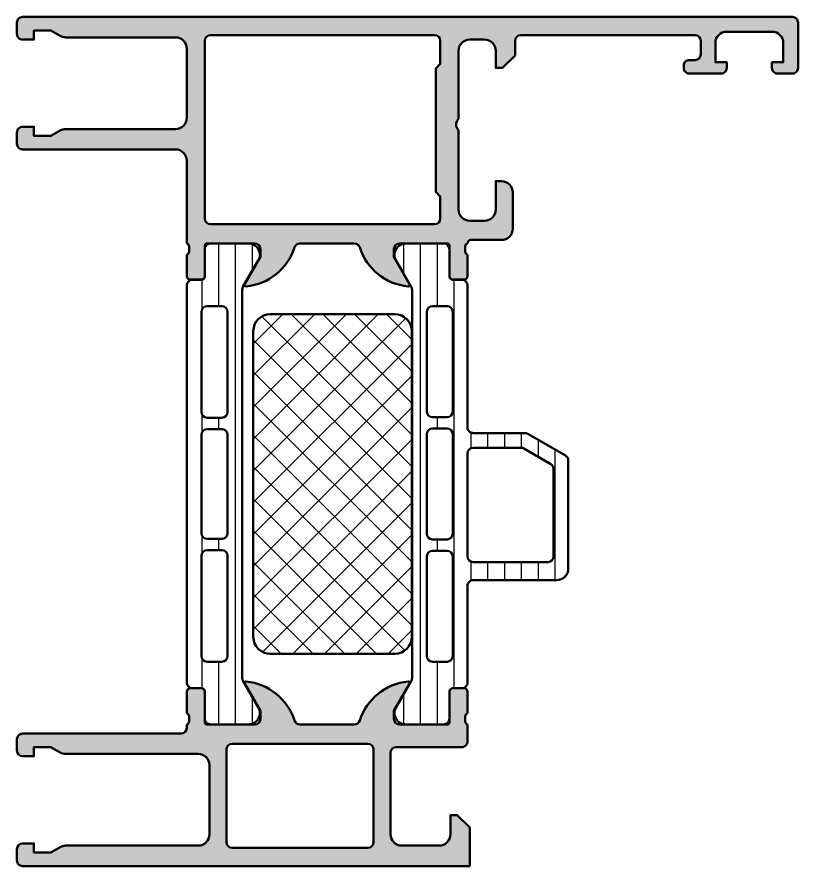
# Model space of a CAD drawing. Extents: x 0 to 69, y 0 to 75.
import ezdxf

# ---------------------------------------------------------------- set-up
doc = ezdxf.new("R2010")
doc.units = 0
for name, color, linetype, lineweight in [('0S-Alu contour', 7, 'Continuous', 50), ('0S-Alu hatch', 252, 'Continuous', 25), ('0S-Plastic contour', 254, 'Continuous', 50), ('0S-Plastic hatch', 253, 'Continuous', 25), ('0S-PT contour', 91, 'Continuous', 50), ('0S-PT hatch', 103, 'Continuous', 25)]:
    doc.layers.add(name, color=color, linetype=linetype, lineweight=lineweight)
pattern_1 = [(90, (0, 0), (-1.4859, 0), [])]

# ---------------------------------------------------------------- blocks, each defined once
blk = doc.blocks.new('391630__A0E2B1FD_A858_4A41_B568_F983EDEC939E_')
at = {"layer": '0S-Alu hatch'}
h = blk.add_hatch(color=256, dxfattribs=at)
edge = h.paths.add_edge_path()
edge.add_line((42.90000000000013, 70.49999999999999), (42.30000000000013, 70.49999999999999))
edge.add_line((42.30000000000013, 70.49999999999999), (42.30000000000013, 71.99999999999999))
edge.add_arc((41.30000000000013, 71.99999999999997), 1.000000000000007, 0, 90)
edge.add_line((41.30000000000013, 72.99999999999997), (40.00000000000013, 72.99999999999997))
edge.add_arc((40.00000000000013, 71.99999999999997), 1, 90, 180)
edge.add_line((39.00000000000014, 71.99999999999997), (39.00000000000014, 65.99999999999997))
edge.add_arc((39.52500000000014, 65.49999999999997), 0.7250000000000041, 136.3971810272967, 223.6028189727033)
edge.add_line((39.00000000000014, 64.99999999999997), (39.00000000000014, 57.99999999999997))
edge.add_arc((40.00000000000014, 57.99999999999997), 1, 180, 270)
edge.add_line((40.00000000000014, 56.99999999999997), (41.30000000000014, 56.99999999999998))
edge.add_arc((41.30000000000014, 57.99999999999997), 1, 270, 360)
edge.add_line((42.30000000000014, 57.99999999999997), (42.30000000000013, 60.49999999999998))
edge.add_line((42.30000000000013, 60.49999999999998), (42.80000000000014, 60.49999999999998))
edge.add_ellipse((42.80000000000013, 59.49999999999996), major_axis=(-1.000000000000014, 0), ratio=1, start_angle=180, end_angle=269.9999999999992, ccw=False)
edge.add_line((43.80000000000014, 59.49999999999997), (43.80000000000014, 56.29999999999999))
edge.add_ellipse((42.80000000000014, 56.29999999999999), major_axis=(-1.000000000000007, 0), ratio=1, start_angle=90.0000000000004, end_angle=180, ccw=False)
edge.add_line((42.80000000000014, 55.29999999999998), (40.10000000000014, 55.29999999999998))
edge.add_arc((40.10000000000013, 54.99999999999999), 0.2999999999999971, 89.99999999999864, 180)
edge.add_arc((39.90000000000016, 54.71715728752536), 0.3000000000000047, 109.4712206344931, 180)
edge.add_line((39.60000000000015, 54.71715728752536), (39.60000000000015, 54.28284271247459))
edge.add_arc((39.90000000000016, 54.28284271247459), 0.3000000000000043, 180, 250.5287793655065)
edge.add_line((39.80000000000014, 53.99999999999997), (39.80000000000014, 52.10000000000001))
edge.add_ellipse((39.50000000000012, 52.1), major_axis=(-0.3000000000000256, 0), ratio=1, start_angle=89.99999999999733, end_angle=180, ccw=False)
edge.add_line((39.5000000000001, 51.79999999999997), (38.51000000000018, 51.79999999999998))
edge.add_ellipse((38.51000000000016, 52.1), major_axis=(-0.3000000000000184, 0), ratio=1, start_angle=0, end_angle=90.00000000000409, ccw=False)
edge.add_line((38.21000000000014, 52.10000000000001), (38.21000000000014, 54.79999999999997))
edge.add_arc((38.01000000000014, 54.79999999999997), 0.2000000000000028, 0, 90)
edge.add_line((38.01000000000014, 54.99999999999998), (33.80000000000015, 54.99999999999998))
edge.add_arc((33.80000000000015, 54.49999999999997), 0.5, 90, 180)
edge.add_line((33.30000000000015, 54.49999999999997), (33.30000000000015, 53.79999999999998))
edge.add_line((33.30000000000015, 53.79999999999998), (34.6814954576225, 51.40717967697241))
edge.add_ellipse((34.56188021535184, 51.33811978464827), major_axis=(-0.1381197846482973, 0), ratio=1, start_angle=84.37742244920759, end_angle=209.9999999999997, ccw=False)
edge.add_ellipse((35.03822324117392, 56.17660886184776), major_axis=(-4.999999999999974, 0), ratio=1, start_angle=17.74841635606998, end_angle=84.37742244920679, ccw=False)
edge.add_arc((29.80000000000014, 54.49999999999998), 0.4999999999999972, 17.74841635606978, 90)
edge.add_line((29.80000000000014, 54.99999999999998), (25.00000000000013, 54.99999999999997))
edge.add_arc((25.00000000000013, 54.49999999999997), 0.5, 90, 162.2515836439297)
edge.add_ellipse((19.76177675882632, 56.17660886184777), major_axis=(-5.000000000000002, 0), ratio=1, start_angle=95.62257755079372, end_angle=162.2515836439301, ccw=False)
edge.add_ellipse((20.23811978464842, 51.33811978464827), major_axis=(-0.1381197846482958, 0), ratio=1, start_angle=-30.00000000000051, end_angle=95.6225775507969, ccw=False)
edge.add_line((20.11850454237777, 51.40717967697241), (21.50000000000013, 53.79999999999997))
edge.add_line((21.50000000000013, 53.79999999999997), (21.50000000000013, 54.49999999999997))
edge.add_arc((21.00000000000013, 54.49999999999997), 0.5, 0, 90)
edge.add_line((21.00000000000013, 54.99999999999997), (16.79000000000013, 54.99999999999997))
edge.add_arc((16.79000000000013, 54.79999999999999), 0.1999999999999815, 90, 180)
edge.add_line((16.59000000000015, 54.79999999999999), (16.59000000000013, 52.10000000000003))
edge.add_ellipse((16.29000000000009, 52.10000000000002), major_axis=(-0.3000000000000398, 0), ratio=1, start_angle=90, end_angle=180, ccw=False)
edge.add_line((16.29000000000009, 51.79999999999998), (15.30000000000018, 51.79999999999998))
edge.add_ellipse((15.30000000000018, 52.10000000000003), major_axis=(-0.3000000000000469, 0), ratio=1, start_angle=0, end_angle=89.99999999999869, ccw=False)
edge.add_line((15.00000000000013, 52.10000000000003), (15.00000000000013, 53.99999999999998))
edge.add_arc((14.90000000000013, 54.2828427124746), 0.2999999999999981, 289.4712206344904, 360)
edge.add_line((15.20000000000013, 54.2828427124746), (15.20000000000013, 54.71715728752537))
edge.add_arc((14.90000000000013, 54.71715728752537), 0.2999999999999971, 0, 70.52877936550792)
edge.add_line((15.00000000000014, 54.99999999999998), (15.00000000000013, 62.29999999999998))
edge.add_arc((14.00000000000013, 62.29999999999998), 1.000000000000001, 0, 90)
edge.add_line((14.00000000000013, 63.29999999999998), (0.5000000000001333, 63.29999999999998))
edge.add_ellipse((0.5000000000001286, 63.79999999999998), major_axis=(-0.4999999999999929, 0), ratio=1, start_angle=0, end_angle=90.00000000000051, ccw=False)
edge.add_line((1.334e-13, 63.79999999999999), (1.332e-13, 64.79999999999998))
edge.add_ellipse((0.5000000000001285, 64.79999999999998), major_axis=(-0.4999999999999952, 0), ratio=1, start_angle=269.99999999999943, end_angle=360, ccw=False)
edge.add_line((0.5000000000001333, 65.29999999999998), (1.500000000000133, 65.29999999999998))
edge.add_line((1.500000000000133, 65.29999999999998), (1.500000000000133, 64.49999999999999))
edge.add_line((1.500000000000133, 64.49999999999999), (3.000000000000133, 64.49999999999999))
edge.add_line((3.000000000000133, 64.49999999999999), (3.807179676972581, 64.96602540378443))
edge.add_ellipse((4.307179676972617, 64.09999999999978), major_axis=(-1.000000000000198, 0), ratio=1, start_angle=270.000000000002, end_angle=299.9999999999958, ccw=False)
edge.add_line((4.307179676972582, 65.09999999999998), (14.00000000000013, 65.09999999999998))
edge.add_arc((14.00000000000013, 66.09999999999998), 1, 270, 360)
edge.add_line((15.00000000000013, 66.09999999999998), (15.00000000000013, 72.19999999999997))
edge.add_arc((14.00000000000013, 72.19999999999997), 1, 0, 90)
edge.add_line((14.00000000000013, 73.19999999999999), (4.307179676972582, 73.19999999999999))
edge.add_ellipse((4.30717967697259, 74.19999999999997), major_axis=(-0.9999999999999857, 0), ratio=1, start_angle=59.99999999999932, end_angle=89.9999999999996, ccw=False)
edge.add_line((3.807179676972588, 73.33397459621555), (3.000000000000133, 73.79999999999998))
edge.add_line((3.000000000000133, 73.79999999999998), (1.500000000000133, 73.79999999999998))
edge.add_line((1.500000000000133, 73.79999999999998), (1.500000000000133, 72.99999999999999))
edge.add_line((1.500000000000133, 72.99999999999999), (0.5000000000001331, 72.99999999999999))
edge.add_ellipse((0.5000000000001285, 73.49999999999999), major_axis=(-0.5, 0), ratio=1, start_angle=0, end_angle=90.00000000000051, ccw=False)
edge.add_line((1.331e-13, 73.49999999999999), (1.332e-13, 74.49999999999999))
edge.add_ellipse((0.5000000000001266, 74.5), major_axis=(-0.4999999999999934, 0), ratio=1, start_angle=269.99999999999943, end_angle=360, ccw=False)
edge.add_line((0.5000000000001315, 74.99999999999999), (68.50000000000011, 74.99999999999999))
edge.add_ellipse((68.50000000000014, 74.5), major_axis=(-0.4999999999999858, 0), ratio=1, start_angle=180, end_angle=270.00000000000165, ccw=False)
edge.add_line((69.00000000000011, 74.49999999999999), (69.00000000000011, 70.49999999999999))
edge.add_ellipse((68.50000000000014, 70.49999999999997), major_axis=(-0.4999999999999858, 0), ratio=1, start_angle=89.9999999999983, end_angle=180, ccw=False)
edge.add_line((68.50000000000011, 69.99999999999999), (67.20000000000013, 69.99999999999999))
edge.add_ellipse((67.20000000000012, 70.49999999999997), major_axis=(-0.4999999999999858, 0), ratio=1, start_angle=0, end_angle=90.00000000000159, ccw=False)
edge.add_line((66.70000000000013, 70.49999999999999), (66.70000000000013, 70.99999999999999))
edge.add_line((66.70000000000013, 70.99999999999999), (67.70000000000014, 70.99999999999999))
edge.add_line((67.70000000000014, 70.99999999999999), (67.70000000000014, 72.69999999999999))
edge.add_arc((66.70000000000014, 72.69999999999999), 1, 0, 90)
edge.add_line((66.70000000000014, 73.69999999999999), (62.70000000000013, 73.69999999999999))
edge.add_arc((62.70000000000013, 72.69999999999999), 1, 90.0000000000004, 180)
edge.add_line((61.70000000000014, 72.69999999999999), (61.70000000000014, 70.99999999999999))
edge.add_line((61.70000000000014, 70.99999999999999), (62.70000000000013, 70.99999999999999))
edge.add_line((62.70000000000013, 70.99999999999999), (62.70000000000013, 70.49999999999999))
edge.add_ellipse((62.20000000000014, 70.49999999999997), major_axis=(-0.4999999999999929, 0), ratio=1, start_angle=89.9999999999992, end_angle=180, ccw=False)
edge.add_line((62.20000000000013, 69.99999999999999), (59.40000000000014, 69.99999999999999))
edge.add_ellipse((59.40000000000013, 70.49999999999997), major_axis=(-0.4999999999999858, 0), ratio=1, start_angle=0, end_angle=90.0000000000008, ccw=False)
edge.add_line((58.90000000000014, 70.49999999999999), (58.90000000000014, 70.69999999999999))
edge.add_ellipse((59.40000000000013, 70.7), major_axis=(-0.4999999999999929, 0), ratio=1, start_angle=269.9999999999992, end_angle=360, ccw=False)
edge.add_line((59.40000000000014, 71.19999999999999), (59.90000000000015, 71.19999999999999))
edge.add_arc((59.90000000000014, 71.69999999999999), 0.5, 270.0000000000008, 360)
edge.add_line((60.40000000000014, 71.69999999999999), (60.40000000000014, 72.89999999999999))
edge.add_arc((59.90000000000014, 72.89999999999999), 0.5, 0, 89.9999999999992)
edge.add_line((59.90000000000015, 73.39999999999999), (44.50000000000015, 73.39999999999999))
edge.add_arc((44.50000000000015, 72.89999999999999), 0.5, 90, 180)
edge.add_line((44.00000000000015, 72.89999999999999), (44.00000000000013, 71.59999999999998))
edge.add_line((44.00000000000013, 71.59999999999998), (42.90000000000013, 70.49999999999999))
edge = h.paths.add_edge_path()
edge.add_line((36.90000000000014, 73.39999999999999), (17.10000000000013, 73.39999999999998))
edge.add_arc((17.10000000000013, 72.89999999999998), 0.5, 90, 180)
edge.add_line((16.60000000000013, 72.89999999999998), (16.60000000000013, 57.19999999999998))
edge.add_arc((17.10000000000013, 57.19999999999998), 0.5, 180, 270)
edge.add_line((17.10000000000013, 56.69999999999999), (36.90000000000014, 56.69999999999999))
edge.add_arc((36.90000000000014, 57.19999999999998), 0.5, 270, 360)
edge.add_line((37.40000000000014, 57.19999999999998), (37.40000000000014, 59.14999999999999))
edge.add_line((37.40000000000014, 59.14999999999999), (37.00000000000013, 59.54999999999998))
edge.add_line((37.00000000000013, 59.54999999999998), (37.00000000000013, 70.44999999999999))
edge.add_line((37.00000000000013, 70.44999999999999), (37.40000000000014, 70.84999999999998))
edge.add_line((37.40000000000014, 70.84999999999998), (37.40000000000014, 72.89999999999999))
edge.add_arc((36.90000000000014, 72.89999999999999), 0.5, 0, 90)
at = {"layer": '0S-Alu contour', "color": 7}
for points in [[(1.331e-13, 73.49999999999999), (1.332e-13, 74.49999999999999)], [(0.5000000000001315, 74.99999999999999), (68.50000000000011, 74.99999999999999)], [(69.00000000000011, 74.49999999999999), (69.00000000000011, 70.49999999999999)], [(3.807179676972588, 73.33397459621555), (3.000000000000133, 73.79999999999998), (1.500000000000133, 73.79999999999998), (1.500000000000133, 72.99999999999999), (0.5000000000001331, 72.99999999999999)], [(66.70000000000014, 73.69999999999999), (62.70000000000013, 73.69999999999999)], [(14.00000000000013, 73.19999999999999), (4.307179676972582, 73.19999999999999)], [(16.60000000000013, 72.89999999999998), (16.60000000000013, 57.19999999999998)], [(36.90000000000014, 73.39999999999999), (17.10000000000013, 73.39999999999998)], [(37.40000000000014, 57.19999999999998), (37.40000000000014, 59.14999999999999), (37.00000000000013, 59.54999999999998), (37.00000000000013, 70.44999999999999), (37.40000000000014, 70.84999999999998), (37.40000000000014, 72.89999999999999)], [(41.30000000000013, 72.99999999999997), (40.00000000000013, 72.99999999999997)], [(44.00000000000015, 72.89999999999999), (44.00000000000013, 71.59999999999998), (42.90000000000013, 70.49999999999999)], [(59.90000000000015, 73.39999999999999), (44.50000000000015, 73.39999999999999)], [(60.40000000000014, 71.69999999999999), (60.40000000000014, 72.89999999999999)], [(15.00000000000013, 66.09999999999998), (15.00000000000013, 72.19999999999997)], [(61.70000000000014, 72.69999999999999), (61.70000000000014, 70.99999999999999), (62.70000000000013, 70.99999999999999), (62.70000000000013, 70.49999999999999)], [(66.70000000000013, 70.49999999999999), (66.70000000000013, 70.99999999999999), (67.70000000000014, 70.99999999999999), (67.70000000000014, 72.69999999999999)], [(39.00000000000014, 71.99999999999997), (39.00000000000014, 65.99999999999997)], [(42.90000000000013, 70.49999999999999), (42.30000000000013, 70.49999999999999), (42.30000000000013, 71.99999999999999)], [(58.90000000000014, 70.49999999999999), (58.90000000000014, 70.69999999999999)], [(59.40000000000014, 71.19999999999999), (59.90000000000015, 71.19999999999999)], [(62.20000000000013, 69.99999999999999), (59.40000000000014, 69.99999999999999)], [(68.50000000000011, 69.99999999999999), (67.20000000000013, 69.99999999999999)], [(0.5000000000001333, 65.29999999999998), (1.500000000000133, 65.29999999999998), (1.500000000000133, 64.49999999999999), (3.000000000000133, 64.49999999999999), (3.807179676972581, 64.96602540378443)], [(1.334e-13, 63.79999999999999), (1.332e-13, 64.79999999999998)], [(4.307179676972582, 65.09999999999998), (14.00000000000013, 65.09999999999998)], [(39.00000000000014, 64.99999999999997), (39.00000000000014, 57.99999999999997)], [(14.00000000000013, 63.29999999999998), (0.5000000000001333, 63.29999999999998)], [(15.00000000000014, 54.99999999999998), (15.00000000000013, 62.29999999999998)], [(42.30000000000014, 57.99999999999997), (42.30000000000013, 60.49999999999998), (42.80000000000014, 60.49999999999998)], [(43.80000000000014, 59.49999999999997), (43.80000000000014, 56.29999999999999)], [(17.10000000000013, 56.69999999999999), (36.90000000000014, 56.69999999999999)], [(40.00000000000014, 56.99999999999997), (41.30000000000014, 56.99999999999998)], [(16.59000000000015, 54.79999999999999), (16.59000000000013, 52.10000000000003)], [(21.00000000000013, 54.99999999999997), (16.79000000000013, 54.99999999999997)], [(29.80000000000014, 54.99999999999998), (25.00000000000013, 54.99999999999997)], [(38.01000000000014, 54.99999999999998), (33.80000000000015, 54.99999999999998)], [(38.21000000000014, 52.10000000000001), (38.21000000000014, 54.79999999999997)], [(42.80000000000014, 55.29999999999998), (40.10000000000014, 55.29999999999998)], [(15.20000000000013, 54.2828427124746), (15.20000000000013, 54.71715728752537)], [(20.11850454237777, 51.40717967697241), (21.50000000000013, 53.79999999999997), (21.50000000000013, 54.49999999999997)], [(33.30000000000015, 54.49999999999997), (33.30000000000015, 53.79999999999998), (34.6814954576225, 51.40717967697241)], [(39.60000000000015, 54.71715728752536), (39.60000000000015, 54.28284271247459)], [(15.00000000000013, 52.10000000000003), (15.00000000000013, 53.99999999999998)], [(39.80000000000014, 53.99999999999997), (39.80000000000014, 52.10000000000001)], [(16.29000000000009, 51.79999999999998), (15.30000000000018, 51.79999999999998)], [(39.5000000000001, 51.79999999999997), (38.51000000000018, 51.79999999999998)]]:
    blk.add_lwpolyline(points, dxfattribs=at)
at = {"layer": '0S-Alu contour', "color": 7, "extrusion": (-1e-16, 0, -1)}
for centre, radius, start, end in [((-0.5000000000001266, 74.5), 0.4999999999999934, 0, 90.00000000000055), ((-0.5000000000001285, 64.79999999999998), 0.4999999999999952, 0, 90.00000000000055), ((-19.76177675882632, 56.17660886184777), 5.000000000000003, 197.74841635607, 264.3774224492063), ((-35.03822324117392, 56.17660886184776), 4.999999999999975, 275.6225775507932, 342.25158364393), ((-20.23811978464842, 51.33811978464827), 0.1381197846482958, 264.3774224492031, 30.00000000000046)]:
    blk.add_arc(centre, radius, start, end, dxfattribs=at)
at = {"layer": '0S-Alu contour', "color": 7, "extrusion": (-2.26e-14, -9.3e-15, -1)}
blk.add_arc((-68.50000000000014, 74.5), 0.4999999999999858, 89.99999999999837, 180, dxfattribs=at)
at = {"layer": '0S-Alu contour', "color": 7}
for centre, radius, start, end in [((62.70000000000013, 72.69999999999999), 1, 90.0000000000004, 180), ((66.70000000000014, 72.69999999999999), 1, 0, 90), ((14.00000000000013, 72.19999999999997), 1, 0, 90), ((17.10000000000013, 72.89999999999998), 0.5, 90, 180), ((36.90000000000014, 72.89999999999999), 0.5, 0, 90), ((40.00000000000013, 71.99999999999997), 1, 90, 180), ((41.30000000000013, 71.99999999999997), 1.000000000000007, 0, 90), ((44.50000000000015, 72.89999999999999), 0.5, 90, 180), ((59.90000000000014, 72.89999999999999), 0.5, 0, 89.9999999999992), ((59.90000000000014, 71.69999999999999), 0.5, 270.0000000000008, 0), ((14.00000000000013, 66.09999999999998), 1, 270, 0), ((39.52500000000014, 65.49999999999997), 0.7250000000000041, 136.3971810272967, 223.6028189727033), ((14.00000000000013, 62.29999999999998), 1.000000000000001, 0, 90), ((40.00000000000014, 57.99999999999997), 1, 180, 270), ((41.30000000000014, 57.99999999999997), 1, 270, 0), ((17.10000000000013, 57.19999999999998), 0.5, 180, 270), ((36.90000000000014, 57.19999999999998), 0.5, 270, 0), ((14.90000000000013, 54.71715728752537), 0.2999999999999971, 0, 70.52877936550792), ((16.79000000000013, 54.79999999999999), 0.1999999999999815, 90, 180), ((21.00000000000013, 54.49999999999997), 0.5, 0, 90), ((25.00000000000013, 54.49999999999997), 0.5, 90, 162.2515836439297), ((29.80000000000014, 54.49999999999998), 0.4999999999999972, 17.74841635606978, 90), ((33.80000000000015, 54.49999999999997), 0.5, 90, 180), ((38.01000000000014, 54.79999999999997), 0.2000000000000028, 0, 90), ((39.90000000000016, 54.71715728752536), 0.3000000000000047, 109.4712206344931, 180), ((40.10000000000013, 54.99999999999999), 0.2999999999999971, 89.99999999999864, 180), ((14.90000000000013, 54.2828427124746), 0.2999999999999981, 289.4712206344904, 0), ((39.90000000000016, 54.28284271247459), 0.3000000000000043, 180, 250.5287793655065)]:
    blk.add_arc(centre, radius, start, end, dxfattribs=at)
at = {"layer": '0S-Alu contour', "color": 7, "extrusion": (1e-16, 1e-16, -1)}
for centre, radius in [((-0.5000000000001285, 73.49999999999999), 0.5), ((-0.5000000000001286, 63.79999999999998), 0.4999999999999929)]:
    blk.add_arc(centre, radius, 269.9999999999995, 0, dxfattribs=at)
at = {"layer": '0S-Alu contour', "color": 7, "extrusion": (2.3e-15, 5.7e-15, -1)}
blk.add_arc((-4.30717967697259, 74.19999999999997), 0.9999999999999857, 270.0000000000005, 300.0000000000007, dxfattribs=at)
at = {"layer": '0S-Alu contour', "color": 7, "extrusion": (7.9e-15, -1.94e-14, -1)}
blk.add_arc((-59.40000000000013, 70.7), 0.4999999999999929, 0, 90.00000000000081, dxfattribs=at)
at = {"layer": '0S-Alu contour', "color": 7, "extrusion": (1.94e-14, 8.1e-15, -1)}
blk.add_arc((-59.40000000000013, 70.49999999999997), 0.4999999999999858, 269.9999999999992, 0, dxfattribs=at)
at = {"layer": '0S-Alu contour', "color": 7, "extrusion": (-8.6e-15, 2.06e-14, -1)}
blk.add_arc((-62.20000000000014, 70.49999999999997), 0.4999999999999929, 180, 270.0000000000008, dxfattribs=at)
at = {"layer": '0S-Alu contour', "color": 7, "extrusion": (2.2e-14, 9.1e-15, -1)}
blk.add_arc((-67.20000000000012, 70.49999999999997), 0.4999999999999858, 269.9999999999984, 0, dxfattribs=at)
at = {"layer": '0S-Alu contour', "color": 7, "extrusion": (-9.5e-15, 2.27e-14, -1)}
blk.add_arc((-68.50000000000014, 70.49999999999997), 0.4999999999999858, 180, 270.0000000000017, dxfattribs=at)
at = {"layer": '0S-Alu contour', "color": 7, "extrusion": (6e-16, -5.4e-15, -1)}
blk.add_arc((-4.307179676972617, 64.09999999999978), 1.000000000000198, 60.0000000000042, 89.99999999999801, dxfattribs=at)
at = {"layer": '0S-Alu contour', "color": 7, "extrusion": (-7.1e-15, -2.9e-15, -1)}
blk.add_arc((-42.80000000000013, 59.49999999999996), 1.000000000000014, 90.00000000000081, 180, dxfattribs=at)
at = {"layer": '0S-Alu contour', "color": 7, "extrusion": (-3.1e-15, 7.2e-15, -1)}
blk.add_arc((-42.80000000000014, 56.29999999999999), 1.000000000000007, 180, 269.9999999999996, dxfattribs=at)
at = {"layer": '0S-Alu contour', "color": 7, "extrusion": (8.3e-15, 3.5e-15, -1)}
blk.add_arc((-15.30000000000018, 52.10000000000003), 0.3000000000000469, 270.0000000000013, 0, dxfattribs=at)
at = {"layer": '0S-Alu contour', "color": 7, "extrusion": (-3.9e-15, 9.1e-15, -1)}
blk.add_arc((-16.29000000000009, 52.10000000000002), 0.3000000000000398, 180, 270, dxfattribs=at)
at = {"layer": '0S-Alu contour', "color": 7, "extrusion": (2.1e-14, 8.7e-15, -1)}
blk.add_arc((-38.51000000000016, 52.1), 0.3000000000000185, 269.9999999999959, 0, dxfattribs=at)
at = {"layer": '0S-Alu contour', "color": 7, "extrusion": (-9.1e-15, 2.18e-14, -1)}
blk.add_arc((-39.50000000000012, 52.1), 0.3000000000000256, 180, 270.0000000000027, dxfattribs=at)
at = {"layer": '0S-Alu contour', "color": 7, "extrusion": (-1.14e-14, 2.35e-14, -1)}
blk.add_arc((-34.56188021535184, 51.33811978464827), 0.1381197846482973, 150.0000000000003, 275.6225775507925, dxfattribs=at)
blk = doc.blocks.new('391640__1FFAAE29_1744_456D_A1F7_CC4BBDA4B009_')
at = {"layer": '0S-Alu hatch'}
h = blk.add_hatch(color=256, dxfattribs=at)
edge = h.paths.add_edge_path()
edge.add_arc((39.90000000000024, 12.78284271247462), 0.3000000000000043, 180, 250.5287793655092)
edge.add_line((39.80000000000024, 12.5), (39.80000000000024, 11))
edge.add_ellipse((39.30000000000024, 10.99999999999999), major_axis=(-0.4999999999999929, 0), ratio=1, start_angle=89.9999999999992, end_angle=180, ccw=False)
edge.add_line((39.30000000000024, 10.5), (33.50000000000024, 10.5))
edge.add_arc((33.50000000000024, 10), 0.4999999999999983, 90, 180)
edge.add_line((33.00000000000024, 10), (33.00000000000024, 2.799999999999998))
edge.add_arc((34.00000000000024, 2.799999999999998), 1, 180, 270)
edge.add_line((34.00000000000024, 1.799999999999998), (37.30000000000024, 1.8))
edge.add_arc((37.30000000000024, 2.799999999999999), 0.9999999999999992, 270, 360)
edge.add_line((38.30000000000024, 2.799999999999999), (38.30000000000024, 4.5))
edge.add_line((38.30000000000024, 4.5), (38.90000000000024, 4.5))
edge.add_line((38.90000000000024, 4.5), (40.00000000000023, 3.399999999999999))
edge.add_line((40.00000000000023, 3.399999999999999), (40.00000000000023, 0))
edge.add_line((40.00000000000023, 0), (0.5000000000002274, -9.6e-15))
edge.add_ellipse((0.5000000000002217, 0.4999999999999843), major_axis=(-0.499999999999994, 0), ratio=1, start_angle=0, end_angle=90.00000000000068, ccw=False)
edge.add_line((2.274e-13, 0.4999999999999868), (2.345e-13, 1.499999999999987))
edge.add_ellipse((0.5000000000002279, 1.499999999999991), major_axis=(-0.4999999999999934, 0), ratio=1, start_angle=270.00000000000006, end_angle=360, ccw=False)
edge.add_line((0.5000000000002274, 1.999999999999984), (1.500000000000234, 1.999999999999987))
edge.add_line((1.500000000000234, 1.999999999999987), (1.500000000000234, 1.199999999999987))
edge.add_line((1.500000000000234, 1.199999999999987), (3.000000000000227, 1.199999999999987))
edge.add_line((3.000000000000227, 1.199999999999987), (3.807179676972673, 1.666025403784426))
edge.add_ellipse((4.30717967697268, 0.799999999999974), major_axis=(-1.000000000000015, 0), ratio=1, start_angle=270, end_angle=300, ccw=False)
edge.add_line((4.30717967697268, 1.79999999999999), (16.00000000000024, 1.79999999999999))
edge.add_arc((16.00000000000024, 2.79999999999999), 1, 270, 360)
edge.add_line((17.00000000000024, 2.79999999999999), (17.00000000000023, 8.899999999999986))
edge.add_arc((16.00000000000023, 8.899999999999986), 1, 0, 90)
edge.add_line((16.00000000000023, 9.899999999999986), (4.307179676972687, 9.899999999999986))
edge.add_ellipse((4.307179676972689, 10.89999999999998), major_axis=(-0.9999999999999964, 0), ratio=1, start_angle=60.0000000000004, end_angle=89.99999999999989, ccw=False)
edge.add_line((3.807179676972694, 10.03397459621554), (3.00000000000022, 10.49999999999999))
edge.add_line((3.00000000000022, 10.49999999999999), (1.50000000000022, 10.49999999999999))
edge.add_line((1.50000000000022, 10.49999999999999), (1.500000000000227, 9.699999999999987))
edge.add_line((1.500000000000227, 9.699999999999987), (0.5000000000002416, 9.699999999999987))
edge.add_ellipse((0.500000000000243, 10.19999999999999), major_axis=(-0.5000000000000018, 0), ratio=1, start_angle=0, end_angle=89.99999999999989, ccw=False)
edge.add_line((2.416e-13, 10.19999999999998), (2.345e-13, 11.19999999999998))
edge.add_ellipse((0.5000000000002279, 11.19999999999999), major_axis=(-0.4999999999999935, 0), ratio=1, start_angle=270.0000000000001, end_angle=360, ccw=False)
edge.add_line((0.5000000000002274, 11.69999999999998), (14.50000000000023, 11.69999999999999))
edge.add_arc((14.50000000000023, 12.19999999999999), 0.5, 270, 360)
edge.add_line((15.00000000000023, 12.19999999999999), (15.00000000000023, 12.49999999999998))
edge.add_arc((14.90000000000023, 12.78284271247461), 0.3000000000000061, 289.4712206344913, 360)
edge.add_line((15.20000000000023, 12.78284271247461), (15.20000000000023, 13.21715728752537))
edge.add_arc((14.90000000000023, 13.21715728752537), 0.3000000000000007, 0, 70.52877936550838)
edge.add_line((15.00000000000023, 13.49999999999999), (15.00000000000023, 15.39999999999995))
edge.add_ellipse((15.30000000000027, 15.39999999999995), major_axis=(-0.3000000000000398, 0), ratio=1, start_angle=270.0000000000007, end_angle=360, ccw=False)
edge.add_line((15.30000000000027, 15.69999999999999), (16.29000000000019, 15.69999999999999))
edge.add_ellipse((16.29000000000019, 15.39999999999995), major_axis=(-0.3000000000000398, 0), ratio=1, start_angle=180, end_angle=270, ccw=False)
edge.add_line((16.59000000000023, 15.39999999999995), (16.59000000000023, 12.69999999999999))
edge.add_arc((16.79000000000023, 12.69999999999999), 0.2000000000000028, 180, 269.999999999999)
edge.add_line((16.79000000000023, 12.49999999999999), (21.00000000000023, 12.49999999999999))
edge.add_arc((21.00000000000023, 12.99999999999999), 0.5, 270, 360)
edge.add_line((21.50000000000023, 12.99999999999999), (21.50000000000023, 13.69999999999999))
edge.add_line((21.50000000000023, 13.69999999999999), (20.11850454237786, 16.09282032302754))
edge.add_ellipse((20.23811978464852, 16.16188021535169), major_axis=(-0.1381197846482961, 0), ratio=1, start_angle=-95.62257755079543, end_angle=30.00000000000182, ccw=False)
edge.add_ellipse((19.76177675882642, 11.32339113815217), major_axis=(-5.000000000000007, 0), ratio=1, start_angle=197.7484163560702, end_angle=264.37742244920645, ccw=False)
edge.add_arc((25.00000000000023, 12.99999999999999), 0.4999999999999915, 197.7484163560702, 270)
edge.add_line((25.00000000000023, 12.5), (29.80000000000025, 12.5))
edge.add_arc((29.80000000000025, 12.99999999999999), 0.4999999999999983, 270, 342.2515836439298)
edge.add_ellipse((35.03822324117407, 11.32339113815218), major_axis=(-5.000000000000017, 0), ratio=1, start_angle=275.6225775507938, end_angle=342.2515836439299, ccw=False)
edge.add_ellipse((34.56188021535195, 16.16188021535171), major_axis=(-0.1381197846482919, 0), ratio=1, start_angle=149.9999999999964, end_angle=275.62257755079554, ccw=False)
edge.add_line((34.68149545762261, 16.09282032302755), (33.30000000000025, 13.69999999999999))
edge.add_line((33.30000000000025, 13.69999999999999), (33.30000000000025, 13))
edge.add_arc((33.80000000000025, 13), 0.5, 180, 270)
edge.add_line((33.80000000000025, 12.5), (38.01000000000024, 12.5))
edge.add_arc((38.01000000000024, 12.7), 0.1999999999999993, 270, 360)
edge.add_line((38.21000000000024, 12.7), (38.21000000000024, 15.39999999999996))
edge.add_ellipse((38.51000000000027, 15.39999999999996), major_axis=(-0.3000000000000327, 0), ratio=1, start_angle=269.99999999999864, end_angle=360, ccw=False)
edge.add_line((38.51000000000027, 15.7), (39.5000000000002, 15.7))
edge.add_ellipse((39.5000000000002, 15.39999999999996), major_axis=(-0.3000000000000344, 0), ratio=1, start_angle=180, end_angle=270.00000000000136, ccw=False)
edge.add_line((39.80000000000024, 15.39999999999996), (39.80000000000024, 13.5))
edge.add_arc((39.90000000000023, 13.21715728752538), 0.2999999999999976, 109.4712206344898, 180)
edge.add_line((39.60000000000024, 13.21715728752538), (39.60000000000024, 12.78284271247462))
edge = h.paths.add_edge_path()
edge.add_line((31.00000000000024, 10.79999999999999), (19.00000000000023, 10.79999999999999))
edge.add_arc((19.00000000000023, 10.29999999999999), 0.4999999999999983, 90, 180)
edge.add_line((18.50000000000023, 10.29999999999999), (18.50000000000024, 2.099999999999992))
edge.add_arc((19.00000000000023, 2.09999999999999), 0.4999999999999965, 180, 270)
edge.add_line((19.00000000000023, 1.599999999999994), (31.00000000000024, 1.599999999999992))
edge.add_arc((31.00000000000024, 2.099999999999992), 0.4999999999999992, 270.0000000000004, 360)
edge.add_line((31.50000000000024, 2.099999999999992), (31.50000000000024, 10.29999999999999))
edge.add_arc((31.00000000000024, 10.29999999999999), 0.5, 0, 90)
at = {"layer": '0S-Alu contour', "color": 7}
for points in [[(21.50000000000023, 12.99999999999999), (21.50000000000023, 13.69999999999999), (20.11850454237786, 16.09282032302754)], [(34.68149545762261, 16.09282032302755), (33.30000000000025, 13.69999999999999), (33.30000000000025, 13)], [(15.00000000000023, 13.49999999999999), (15.00000000000023, 15.39999999999995)], [(15.30000000000027, 15.69999999999999), (16.29000000000019, 15.69999999999999)], [(16.59000000000023, 15.39999999999995), (16.59000000000023, 12.69999999999999)], [(38.21000000000024, 12.7), (38.21000000000024, 15.39999999999996)], [(38.51000000000027, 15.7), (39.5000000000002, 15.7)], [(39.80000000000024, 15.39999999999996), (39.80000000000024, 13.5)], [(15.20000000000023, 12.78284271247461), (15.20000000000023, 13.21715728752537)], [(39.60000000000024, 13.21715728752538), (39.60000000000024, 12.78284271247462)], [(15.00000000000023, 12.19999999999999), (15.00000000000023, 12.49999999999998)], [(16.79000000000023, 12.49999999999999), (21.00000000000023, 12.49999999999999)], [(25.00000000000023, 12.5), (29.80000000000025, 12.5)], [(33.80000000000025, 12.5), (38.01000000000024, 12.5)], [(39.80000000000024, 12.5), (39.80000000000024, 11)], [(0.5000000000002274, 11.69999999999998), (14.50000000000023, 11.69999999999999)], [(2.416e-13, 10.19999999999998), (2.345e-13, 11.19999999999998)], [(31.00000000000024, 10.79999999999999), (19.00000000000023, 10.79999999999999)], [(3.807179676972694, 10.03397459621554), (3.00000000000022, 10.49999999999999), (1.50000000000022, 10.49999999999999), (1.500000000000227, 9.699999999999987), (0.5000000000002416, 9.699999999999987)], [(16.00000000000023, 9.899999999999986), (4.307179676972687, 9.899999999999986)], [(18.50000000000023, 10.29999999999999), (18.50000000000024, 2.099999999999992)], [(31.50000000000024, 2.099999999999992), (31.50000000000024, 10.29999999999999)], [(33.00000000000024, 10), (33.00000000000024, 2.799999999999998)], [(39.30000000000024, 10.5), (33.50000000000024, 10.5)], [(17.00000000000024, 2.79999999999999), (17.00000000000023, 8.899999999999986)], [(38.30000000000024, 2.799999999999999), (38.30000000000024, 4.5), (38.90000000000024, 4.5), (40.00000000000023, 3.399999999999999), (40.00000000000023, 0), (0.5000000000002274, -9.6e-15)], [(0.5000000000002274, 1.999999999999984), (1.500000000000234, 1.999999999999987), (1.500000000000234, 1.199999999999987), (3.000000000000227, 1.199999999999987), (3.807179676972673, 1.666025403784426)], [(4.30717967697268, 1.79999999999999), (16.00000000000024, 1.79999999999999)], [(19.00000000000023, 1.599999999999994), (31.00000000000024, 1.599999999999992)], [(34.00000000000024, 1.799999999999998), (37.30000000000024, 1.8)], [(2.274e-13, 0.4999999999999868), (2.345e-13, 1.499999999999987)]]:
    blk.add_lwpolyline(points, dxfattribs=at)
at = {"layer": '0S-Alu contour', "color": 7, "extrusion": (0, 0, -1)}
for centre, radius, start, end in [((-20.23811978464852, 16.16188021535169), 0.1381197846482961, 329.9999999999982, 95.62257755079543), ((-19.76177675882642, 11.32339113815217), 5.000000000000007, 95.62257755079357, 162.2515836439298), ((-35.03822324117407, 11.32339113815218), 5.000000000000017, 17.74841635607012, 84.37742244920622), ((-34.56188021535195, 16.16188021535171), 0.1381197846482919, 84.37742244920443, 210.0000000000037), ((-15.30000000000027, 15.39999999999995), 0.3000000000000398, 0, 89.99999999999935), ((-16.29000000000019, 15.39999999999995), 0.3000000000000398, 90, 180), ((-38.51000000000027, 15.39999999999996), 0.3000000000000327, 0, 90.00000000000136), ((-39.5000000000002, 15.39999999999996), 0.3000000000000345, 89.99999999999864, 180), ((-0.5000000000002279, 11.19999999999999), 0.4999999999999935, 0, 89.99999999999991), ((-39.30000000000024, 10.99999999999999), 0.4999999999999929, 180, 270.0000000000008), ((-0.500000000000243, 10.19999999999999), 0.5000000000000018, 270.0000000000002, 0), ((-4.307179676972689, 10.89999999999998), 0.9999999999999964, 270.0000000000001, 299.9999999999997), ((-0.5000000000002279, 1.499999999999991), 0.4999999999999934, 0, 89.99999999999994), ((-4.30717967697268, 0.799999999999974), 1.000000000000015, 60.00000000000003, 90), ((-0.5000000000002217, 0.4999999999999843), 0.499999999999994, 269.9999999999993, 0)]:
    blk.add_arc(centre, radius, start, end, dxfattribs=at)
at = {"layer": '0S-Alu contour', "color": 7}
for centre, radius, start, end in [((14.90000000000023, 13.21715728752537), 0.3000000000000007, 0, 70.52877936550838), ((14.90000000000023, 12.78284271247461), 0.3000000000000061, 289.4712206344913, 0), ((21.00000000000023, 12.99999999999999), 0.5, 270, 0), ((25.00000000000023, 12.99999999999999), 0.4999999999999915, 197.7484163560702, 270), ((29.80000000000025, 12.99999999999999), 0.4999999999999983, 270, 342.2515836439298), ((33.80000000000025, 13), 0.5, 180, 270), ((39.90000000000023, 13.21715728752538), 0.2999999999999976, 109.4712206344898, 180), ((39.90000000000024, 12.78284271247462), 0.3000000000000043, 180, 250.5287793655092), ((14.50000000000023, 12.19999999999999), 0.5, 270, 0), ((16.79000000000023, 12.69999999999999), 0.2000000000000028, 180, 269.999999999999), ((38.01000000000024, 12.7), 0.1999999999999993, 270, 0), ((19.00000000000023, 10.29999999999999), 0.4999999999999983, 90, 180), ((31.00000000000024, 10.29999999999999), 0.5, 0, 90), ((16.00000000000023, 8.899999999999986), 1, 0, 90), ((33.50000000000024, 10), 0.4999999999999983, 90, 180), ((16.00000000000024, 2.79999999999999), 1, 270, 0), ((34.00000000000024, 2.799999999999998), 1, 180, 270), ((37.30000000000024, 2.799999999999999), 0.9999999999999992, 270, 0), ((19.00000000000023, 2.09999999999999), 0.4999999999999965, 180, 270), ((31.00000000000024, 2.099999999999992), 0.4999999999999992, 270.0000000000004, 0)]:
    blk.add_arc(centre, radius, start, end, dxfattribs=at)
blk = doc.blocks.new('278259__230517C1_D03C_4D41_89BF_603E5396F9A1___5661E708_363C_4CB5_B32A_6B50E246C027_')
at = {"layer": '0S-Plastic hatch'}
h = blk.add_hatch(dxfattribs=at)
h.set_pattern_fill('ANSI31', color=256, scale=0.4680000000000001, angle=45, style=0)
h.set_pattern_definition(pattern_1)
edge = h.paths.add_edge_path()
edge.add_line((45.11602540378468, 38.18301270189222), (48.45000000000024, 36.25814157129579))
edge.add_ellipse((48.20000000000025, 35.82512886940357), major_axis=(-0.499999999999998, 0), ratio=1, start_angle=180, end_angle=240.00000000000028, ccw=False)
edge.add_line((48.70000000000024, 35.82512886940357), (48.70000000000024, 26.25))
edge.add_ellipse((47.70000000000024, 26.25), major_axis=(-1, 0), ratio=1, start_angle=90, end_angle=180, ccw=False)
edge.add_line((47.70000000000024, 25.25), (40.30000000000024, 25.24999999999999))
edge.add_arc((40.30000000000023, 24.75), 0.4999999999999965, 89.9999999999992, 180)
edge.add_line((39.80000000000024, 24.75), (39.80000000000024, 16.20999999999999))
edge.add_ellipse((39.30000000000024, 16.21), major_axis=(-0.5, 0), ratio=1, start_angle=90, end_angle=180, ccw=False)
edge.add_line((39.30000000000024, 15.71), (38.50000000000024, 15.70999999999999))
edge.add_arc((38.50000000000024, 15.40999999999999), 0.3000000000000007, 90.00000000000136, 180)
edge.add_line((38.20000000000024, 15.41), (38.20000000000024, 13.00999999999999))
edge.add_ellipse((37.70000000000024, 13.01), major_axis=(-0.5, 0), ratio=1, start_angle=89.9999999999992, end_angle=180, ccw=False)
edge.add_line((37.70000000000024, 12.51), (34.35655099261725, 12.50999999999999))
edge.add_ellipse((34.35655099261725, 13.50999999999999), major_axis=(-1, 0), ratio=1, start_angle=-30.000000000000398, end_angle=90, ccw=False)
edge.add_line((33.49052558883281, 14.01), (34.83301270189246, 16.33525588832575))
edge.add_arc((34.40000000000011, 16.58525588832578), 0.5000000000001212, 330.0000000000047, 360)
edge.add_line((34.90000000000023, 16.58525588832575), (34.90000000000025, 50.91474411167424))
edge.add_arc((34.40000000000027, 50.91474411167424), 0.4999999999999787, 0, 30.00000000000135)
edge.add_line((34.83301270189246, 51.16474411167423), (33.49052558883283, 53.49))
edge.add_ellipse((34.35655099261726, 53.99), major_axis=(-0.9999999999999959, 0), ratio=1, start_angle=-90, end_angle=30.000000000000227, ccw=False)
edge.add_line((34.35655099261726, 54.98999999999998), (37.70000000000024, 54.98999999999999))
edge.add_ellipse((37.70000000000024, 54.48999999999999), major_axis=(-0.5, 0), ratio=1, start_angle=180, end_angle=270, ccw=False)
edge.add_line((38.20000000000025, 54.48999999999999), (38.20000000000025, 52.08999999999999))
edge.add_arc((38.50000000000025, 52.08999999999999), 0.3000000000000043, 180, 269.9999999999986)
edge.add_line((38.50000000000024, 51.78999999999999), (39.30000000000024, 51.78999999999999))
edge.add_ellipse((39.30000000000024, 51.28999999999999), major_axis=(-0.5, 0), ratio=1, start_angle=180, end_angle=270, ccw=False)
edge.add_line((39.80000000000025, 51.28999999999999), (39.80000000000024, 38.75))
edge.add_arc((40.30000000000023, 38.75), 0.4999999999999929, 180, 270.0000000000008)
edge.add_line((40.30000000000024, 38.25), (44.86602540378468, 38.25))
edge.add_ellipse((44.86602540378468, 37.75), major_axis=(-0.5, 0), ratio=1, start_angle=239.9999999999999, end_angle=270, ccw=False)
edge = h.paths.add_edge_path()
edge.add_line((44.51769145362422, 36.95), (40.30000000000024, 36.95))
edge.add_arc((40.30000000000024, 36.45), 0.5, 90, 180)
edge.add_line((39.80000000000024, 36.45), (39.80000000000024, 27.34999999999999))
edge.add_arc((40.30000000000024, 27.34999999999999), 0.5, 180, 270)
edge.add_line((40.30000000000024, 26.85), (46.90000000000024, 26.85))
edge.add_arc((46.90000000000024, 27.34999999999999), 0.5, 270, 360)
edge.add_line((47.40000000000025, 27.34999999999999), (47.40000000000023, 35.07457351945706))
edge.add_arc((46.90000000000024, 35.07457351945706), 0.4999999999999954, 0, 59.99999999999875)
edge.add_line((47.15000000000024, 35.50758622134927), (44.76769145362422, 36.88301270189222))
edge.add_arc((44.51769145362422, 36.45), 0.5, 59.99999999999986, 90)
edge = h.paths.add_edge_path()
edge.add_arc((38.00000000000024, 38.15), 0.5, 0, 90)
edge.add_line((38.00000000000024, 38.65), (36.70000000000024, 38.65))
edge.add_arc((36.70000000000024, 38.15), 0.5, 90, 180)
edge.add_line((36.20000000000024, 38.15), (36.20000000000024, 29.35))
edge.add_arc((36.70000000000024, 29.35), 0.5, 180, 270)
edge.add_line((36.70000000000024, 28.85), (38.00000000000024, 28.85))
edge.add_arc((38.00000000000024, 29.35), 0.5, 270, 360)
edge.add_line((38.50000000000024, 29.35), (38.50000000000024, 38.15))
edge = h.paths.add_edge_path()
edge.add_arc((38.00000000000024, 48.94999999999999), 0.5, 0, 90)
edge.add_line((38.00000000000024, 49.45), (36.70000000000024, 49.45))
edge.add_arc((36.70000000000024, 48.94999999999999), 0.5, 90, 180)
edge.add_line((36.20000000000024, 48.94999999999999), (36.20000000000024, 40.14999999999999))
edge.add_arc((36.70000000000024, 40.14999999999999), 0.5, 180, 270)
edge.add_line((36.70000000000024, 39.65), (38.00000000000024, 39.65))
edge.add_arc((38.00000000000024, 40.14999999999999), 0.5, 270, 360)
edge.add_line((38.50000000000024, 40.14999999999999), (38.50000000000024, 48.94999999999999))
edge = h.paths.add_edge_path()
edge.add_arc((38.00000000000024, 27.34999999999999), 0.5, 0, 90)
edge.add_line((38.00000000000024, 27.85), (36.70000000000024, 27.85))
edge.add_arc((36.70000000000024, 27.34999999999999), 0.5, 90, 180)
edge.add_line((36.20000000000024, 27.34999999999999), (36.20000000000024, 18.55))
edge.add_arc((36.70000000000024, 18.55), 0.5, 180, 270)
edge.add_line((36.70000000000024, 18.04999999999999), (38.00000000000024, 18.04999999999999))
edge.add_arc((38.00000000000024, 18.55), 0.5, 270.0000000000008, 360)
edge.add_line((38.50000000000024, 18.55), (38.50000000000024, 27.34999999999999))
at = {"layer": '0S-Alu contour', "color": 7}
for points in [[(36.20000000000024, 48.94999999999999), (36.20000000000024, 40.14999999999999)], [(38.00000000000024, 49.45), (36.70000000000024, 49.45)], [(38.50000000000024, 40.14999999999999), (38.50000000000024, 48.94999999999999)], [(36.70000000000024, 39.65), (38.00000000000024, 39.65)], [(38.00000000000024, 38.65), (36.70000000000024, 38.65)], [(36.20000000000024, 38.15), (36.20000000000024, 29.35)], [(38.50000000000024, 29.35), (38.50000000000024, 38.15)], [(44.51769145362422, 36.95), (40.30000000000024, 36.95)], [(47.15000000000024, 35.50758622134927), (44.76769145362422, 36.88301270189222)], [(39.80000000000024, 36.45), (39.80000000000024, 27.34999999999999)], [(47.40000000000025, 27.34999999999999), (47.40000000000023, 35.07457351945706)], [(36.70000000000024, 28.85), (38.00000000000024, 28.85)], [(38.00000000000024, 27.85), (36.70000000000024, 27.85)], [(36.20000000000024, 27.34999999999999), (36.20000000000024, 18.55)], [(38.50000000000024, 18.55), (38.50000000000024, 27.34999999999999)], [(40.30000000000024, 26.85), (46.90000000000024, 26.85)], [(36.70000000000024, 18.04999999999999), (38.00000000000024, 18.04999999999999)]]:
    blk.add_lwpolyline(points, dxfattribs=at)
for centre, radius, start, end in [((36.70000000000024, 48.94999999999999), 0.5, 90, 180), ((38.00000000000024, 48.94999999999999), 0.5, 0, 90), ((36.70000000000024, 40.14999999999999), 0.5, 180, 270), ((38.00000000000024, 40.14999999999999), 0.5, 270, 0), ((36.70000000000024, 38.15), 0.5, 90, 180), ((38.00000000000024, 38.15), 0.5, 0, 90), ((40.30000000000024, 36.45), 0.5, 90, 180), ((44.51769145362422, 36.45), 0.5, 59.99999999999986, 90), ((46.90000000000024, 35.07457351945706), 0.4999999999999954, 0, 59.99999999999875), ((36.70000000000024, 29.35), 0.5, 180, 270), ((38.00000000000024, 29.35), 0.5, 270, 0), ((36.70000000000024, 27.34999999999999), 0.5, 90, 180), ((38.00000000000024, 27.34999999999999), 0.5, 0, 90), ((40.30000000000024, 27.34999999999999), 0.5, 180, 270), ((46.90000000000024, 27.34999999999999), 0.5, 270, 0), ((36.70000000000024, 18.55), 0.5, 180, 270), ((38.00000000000024, 18.55), 0.5, 270.0000000000008, 0)]:
    blk.add_arc(centre, radius, start, end, dxfattribs=at)
at = {"layer": '0S-Plastic contour', "color": 7}
for points in [[(34.35655099261726, 54.98999999999998), (37.70000000000024, 54.98999999999999)], [(38.20000000000025, 54.48999999999999), (38.20000000000025, 52.08999999999999)], [(34.83301270189246, 51.16474411167423), (33.49052558883283, 53.49)], [(38.50000000000024, 51.78999999999999), (39.30000000000024, 51.78999999999999)], [(39.80000000000025, 51.28999999999999), (39.80000000000024, 38.75)], [(34.90000000000023, 16.58525588832575), (34.90000000000025, 50.91474411167424)], [(40.30000000000024, 38.25), (44.86602540378468, 38.25)], [(45.11602540378468, 38.18301270189222), (48.45000000000024, 36.25814157129579)], [(48.70000000000024, 35.82512886940357), (48.70000000000024, 26.25)], [(47.70000000000024, 25.25), (40.30000000000024, 25.24999999999999)], [(39.80000000000024, 24.75), (39.80000000000024, 16.20999999999999)], [(33.49052558883281, 14.01), (34.83301270189246, 16.33525588832575)], [(38.20000000000024, 15.41), (38.20000000000024, 13.00999999999999)], [(39.30000000000024, 15.71), (38.50000000000024, 15.70999999999999)], [(37.70000000000024, 12.51), (34.35655099261725, 12.50999999999999)]]:
    blk.add_lwpolyline(points, dxfattribs=at)
at = {"layer": '0S-Plastic contour', "color": 7, "extrusion": (-1e-16, 0, -1)}
for centre, radius, start, end in [((-34.35655099261726, 53.99), 0.9999999999999959, 329.9999999999999, 90), ((-37.70000000000024, 54.48999999999999), 0.5, 90, 180), ((-39.30000000000024, 51.28999999999999), 0.5, 90, 180), ((-44.86602540378468, 37.75), 0.5, 90, 120.0000000000001), ((-48.20000000000025, 35.82512886940357), 0.499999999999998, 119.9999999999997, 180), ((-47.70000000000024, 26.25), 1, 180, 270), ((-39.30000000000024, 16.21), 0.5, 180, 270), ((-34.35655099261725, 13.50999999999999), 1, 270, 30.0000000000004), ((-37.70000000000024, 13.01), 0.5, 180, 270.0000000000008)]:
    blk.add_arc(centre, radius, start, end, dxfattribs=at)
at = {"layer": '0S-Plastic contour', "color": 7}
for centre, radius, start, end in [((38.50000000000025, 52.08999999999999), 0.3000000000000043, 180, 269.9999999999986), ((34.40000000000027, 50.91474411167424), 0.4999999999999787, 0, 30.00000000000135), ((40.30000000000023, 38.75), 0.4999999999999929, 180, 270.0000000000008), ((40.30000000000023, 24.75), 0.4999999999999965, 89.9999999999992, 180), ((34.40000000000011, 16.58525588832578), 0.5000000000001212, 330.0000000000047, 0), ((38.50000000000024, 15.40999999999999), 0.3000000000000007, 90.00000000000136, 180)]:
    blk.add_arc(centre, radius, start, end, dxfattribs=at)
blk = doc.blocks.new('480870__366E3EDF_928D_4084_9BAC_F43402E298F3_')
at = {"layer": '0S-PT hatch'}
h = blk.add_hatch(dxfattribs=at)
h.set_pattern_fill('ANSI37', color=256, scale=0.625, angle=90, style=0)
h.set_pattern_definition([(135, (0, 0), (-1.403165018917055, -1.403165018917055), []), (225, (0, 0), (1.403165018917055, -1.403165018917055), [])])
edge = h.paths.add_edge_path()
edge.add_line((33.38000000000024, 48.75), (22.38000000000024, 48.75))
edge.add_arc((22.38000000000024, 47.24999999999999), 1.5, 90, 180)
edge.add_line((20.88000000000024, 47.24999999999999), (20.88000000000025, 20.24999999999999))
edge.add_arc((22.38000000000025, 20.24999999999999), 1.5, 180, 270)
edge.add_line((22.38000000000025, 18.74999999999999), (33.38000000000025, 18.75))
edge.add_arc((33.38000000000025, 20.25), 1.5, 270, 360)
edge.add_line((34.88000000000025, 20.25), (34.88000000000024, 47.25))
edge.add_arc((33.38000000000024, 47.25), 1.5, 0, 90)
at = {"layer": '0S-PT contour', "color": 7}
for points in [[(33.38000000000024, 48.75), (22.38000000000024, 48.75)], [(20.88000000000024, 47.24999999999999), (20.88000000000025, 20.24999999999999)], [(34.88000000000025, 20.25), (34.88000000000024, 47.25)], [(22.38000000000025, 18.74999999999999), (33.38000000000025, 18.75)]]:
    blk.add_lwpolyline(points, dxfattribs=at)
for centre, start, end in [((22.38000000000024, 47.24999999999999), 90, 180), ((33.38000000000024, 47.25), 0, 90), ((22.38000000000025, 20.24999999999999), 180, 270), ((33.38000000000025, 20.25), 270, 0)]:
    blk.add_arc(centre, 1.5, start, end, dxfattribs=at)
blk = doc.blocks.new('278259__ECE5BBEC_B80B_437A_BF5B_0C05E2F4A40A___F046B901_0359_4AA1_AE53_BFB372C0B009_')
at = {"layer": '0S-Plastic hatch'}
h = blk.add_hatch(dxfattribs=at)
h.set_pattern_fill('ANSI31', color=256, scale=0.4680000000000001, angle=45, style=0)
h.set_pattern_definition(pattern_1)
edge = h.paths.add_edge_path()
edge.add_ellipse((15.50000000000027, 51.28999999999999), major_axis=(-0.5000000000000089, 0), ratio=1, start_angle=270.0000000000004, end_angle=360, ccw=False)
edge.add_line((15.50000000000026, 51.79), (16.30000000000026, 51.79))
edge.add_arc((16.30000000000026, 52.08999999999999), 0.29999999999999, 269.9999999999993, 360)
edge.add_line((16.60000000000026, 52.08999999999999), (16.60000000000026, 54.49))
edge.add_ellipse((17.10000000000025, 54.49000000000001), major_axis=(-0.4999999999999965, 0), ratio=1, start_angle=269.9999999999992, end_angle=360, ccw=False)
edge.add_line((17.10000000000026, 54.99), (20.45000000000026, 54.99))
edge.add_ellipse((20.45000000000025, 53.99), major_axis=(-1.000000000000007, 0), ratio=1, start_angle=149.9999999999999, end_angle=269.9999999999996, ccw=False)
edge.add_line((21.31602540378469, 53.48999999999999), (19.96698729810804, 51.15339745962156))
edge.add_arc((20.40000000000027, 50.90339745962155), 0.5000000000000081, 149.9999999999987, 180)
edge.add_line((19.90000000000026, 50.90339745962155), (19.90000000000027, 16.59660254037842))
edge.add_arc((20.40000000000025, 16.59660254037843), 0.4999999999999787, 180, 210.0000000000019)
edge.add_line((19.96698729810806, 16.34660254037842), (21.31602540378471, 14.00999999999998))
edge.add_ellipse((20.45000000000025, 13.50999999999999), major_axis=(-1.000000000000011, 0), ratio=1, start_angle=90.00000000000023, end_angle=209.9999999999989, ccw=False)
edge.add_line((20.45000000000025, 12.50999999999998), (17.10000000000027, 12.50999999999998))
edge.add_ellipse((17.10000000000027, 13.00999999999998), major_axis=(-0.5, 0), ratio=1, start_angle=0, end_angle=90.0000000000004, ccw=False)
edge.add_line((16.60000000000026, 13.00999999999998), (16.60000000000027, 15.40999999999999))
edge.add_arc((16.30000000000025, 15.40999999999999), 0.3000000000000114, 0, 90)
edge.add_line((16.30000000000025, 15.71), (15.50000000000027, 15.70999999999999))
edge.add_ellipse((15.50000000000027, 16.20999999999999), major_axis=(-0.5000000000000018, 0), ratio=1, start_angle=0, end_angle=89.99999999999977, ccw=False)
edge.add_line((15.00000000000027, 16.20999999999999), (15.00000000000026, 51.28999999999999))
edge = h.paths.add_edge_path()
edge.add_arc((16.80000000000027, 48.94999999999999), 0.5, 90, 180)
edge.add_line((16.30000000000026, 48.94999999999999), (16.30000000000026, 40.09999999999999))
edge.add_arc((16.80000000000026, 40.09999999999999), 0.5, 180, 270)
edge.add_line((16.80000000000026, 39.59999999999999), (18.10000000000026, 39.59999999999999))
edge.add_arc((18.10000000000026, 40.09999999999999), 0.5, 270, 360)
edge.add_line((18.60000000000026, 40.09999999999999), (18.60000000000026, 48.94999999999999))
edge.add_arc((18.10000000000026, 48.94999999999999), 0.5, 0, 90)
edge.add_line((18.10000000000026, 49.45), (16.80000000000027, 49.45))
edge = h.paths.add_edge_path()
edge.add_arc((16.80000000000026, 27.39999999999999), 0.5, 90, 180)
edge.add_line((16.30000000000026, 27.39999999999999), (16.30000000000026, 18.54999999999999))
edge.add_arc((16.80000000000027, 18.54999999999999), 0.5, 180, 270)
edge.add_line((16.80000000000027, 18.04999999999999), (18.10000000000026, 18.04999999999999))
edge.add_arc((18.10000000000026, 18.54999999999999), 0.5, 270, 360)
edge.add_line((18.60000000000026, 18.54999999999999), (18.60000000000026, 27.39999999999999))
edge.add_arc((18.10000000000026, 27.39999999999999), 0.5, 0, 90)
edge.add_line((18.10000000000026, 27.89999999999999), (16.80000000000026, 27.89999999999999))
edge = h.paths.add_edge_path()
edge.add_arc((18.10000000000026, 38.1), 0.5, 0, 90)
edge.add_line((18.10000000000026, 38.59999999999999), (16.80000000000026, 38.59999999999999))
edge.add_arc((16.80000000000026, 38.1), 0.5, 90, 180)
edge.add_line((16.30000000000026, 38.1), (16.30000000000026, 29.39999999999999))
edge.add_arc((16.80000000000026, 29.39999999999999), 0.5, 180, 270)
edge.add_line((16.80000000000026, 28.89999999999999), (18.10000000000026, 28.89999999999999))
edge.add_arc((18.10000000000026, 29.39999999999999), 0.5, 270, 360)
edge.add_line((18.60000000000026, 29.39999999999999), (18.60000000000026, 38.1))
at = {"layer": '0S-Alu contour', "color": 7}
for points in [[(16.30000000000026, 48.94999999999999), (16.30000000000026, 40.09999999999999)], [(18.10000000000026, 49.45), (16.80000000000027, 49.45)], [(18.60000000000026, 40.09999999999999), (18.60000000000026, 48.94999999999999)], [(16.80000000000026, 39.59999999999999), (18.10000000000026, 39.59999999999999)], [(18.10000000000026, 38.59999999999999), (16.80000000000026, 38.59999999999999)], [(16.30000000000026, 38.1), (16.30000000000026, 29.39999999999999)], [(18.60000000000026, 29.39999999999999), (18.60000000000026, 38.1)], [(16.80000000000026, 28.89999999999999), (18.10000000000026, 28.89999999999999)], [(18.10000000000026, 27.89999999999999), (16.80000000000026, 27.89999999999999)], [(16.30000000000026, 27.39999999999999), (16.30000000000026, 18.54999999999999)], [(18.60000000000026, 18.54999999999999), (18.60000000000026, 27.39999999999999)], [(16.80000000000027, 18.04999999999999), (18.10000000000026, 18.04999999999999)]]:
    blk.add_lwpolyline(points, dxfattribs=at)
for centre, start, end in [((16.80000000000027, 48.94999999999999), 90, 180), ((18.10000000000026, 48.94999999999999), 0, 90), ((16.80000000000026, 40.09999999999999), 180, 270), ((18.10000000000026, 40.09999999999999), 270, 0), ((16.80000000000026, 38.1), 90, 180), ((18.10000000000026, 38.1), 0, 90), ((16.80000000000026, 29.39999999999999), 180, 270), ((18.10000000000026, 29.39999999999999), 270, 0), ((16.80000000000026, 27.39999999999999), 90, 180), ((18.10000000000026, 27.39999999999999), 0, 90), ((16.80000000000027, 18.54999999999999), 180, 270), ((18.10000000000026, 18.54999999999999), 270, 0)]:
    blk.add_arc(centre, 0.5, start, end, dxfattribs=at)
at = {"layer": '0S-Plastic contour', "color": 7}
for points in [[(17.10000000000026, 54.99), (20.45000000000026, 54.99)], [(16.60000000000026, 52.08999999999999), (16.60000000000026, 54.49)], [(21.31602540378469, 53.48999999999999), (19.96698729810804, 51.15339745962156)], [(15.50000000000026, 51.79), (16.30000000000026, 51.79)], [(15.00000000000027, 16.20999999999999), (15.00000000000026, 51.28999999999999)], [(19.90000000000026, 50.90339745962155), (19.90000000000027, 16.59660254037842)], [(19.96698729810806, 16.34660254037842), (21.31602540378471, 14.00999999999998)], [(16.30000000000025, 15.71), (15.50000000000027, 15.70999999999999)], [(16.60000000000026, 13.00999999999998), (16.60000000000027, 15.40999999999999)], [(20.45000000000025, 12.50999999999998), (17.10000000000027, 12.50999999999998)]]:
    blk.add_lwpolyline(points, dxfattribs=at)
at = {"layer": '0S-Plastic contour', "color": 7, "extrusion": (1e-16, -5e-16, -1)}
blk.add_arc((-17.10000000000025, 54.49000000000001), 0.4999999999999965, 0, 90.00000000000081, dxfattribs=at)
at = {"layer": '0S-Plastic contour', "color": 7, "extrusion": (-7e-16, 0, -1)}
blk.add_arc((-20.45000000000025, 53.99), 1.000000000000007, 90.0000000000004, 210.0000000000002, dxfattribs=at)
at = {"layer": '0S-Plastic contour', "color": 7, "extrusion": (-1e-16, 0, -1)}
blk.add_arc((-15.50000000000027, 51.28999999999999), 0.5000000000000089, 0, 89.99999999999959, dxfattribs=at)
at = {"layer": '0S-Plastic contour', "color": 7}
for centre, radius, start, end in [((16.30000000000026, 52.08999999999999), 0.29999999999999, 269.9999999999993, 0), ((20.40000000000027, 50.90339745962155), 0.5000000000000081, 149.9999999999987, 180), ((20.40000000000025, 16.59660254037843), 0.4999999999999787, 180, 210.0000000000019), ((16.30000000000025, 15.40999999999999), 0.3000000000000114, 0, 90)]:
    blk.add_arc(centre, radius, start, end, dxfattribs=at)
at = {"layer": '0S-Plastic contour', "color": 7, "extrusion": (1e-16, 1e-16, -1)}
blk.add_arc((-15.50000000000027, 16.20999999999999), 0.5000000000000018, 270.0000000000002, 0, dxfattribs=at)
at = {"layer": '0S-Plastic contour', "color": 7, "extrusion": (-4e-16, 6e-16, -1)}
blk.add_arc((-20.45000000000025, 13.50999999999999), 1.000000000000011, 150.0000000000011, 269.9999999999998, dxfattribs=at)
at = {"layer": '0S-Plastic contour', "color": 7, "extrusion": (6e-16, 3e-16, -1)}
blk.add_arc((-17.10000000000027, 13.00999999999998), 0.5, 269.9999999999996, 0, dxfattribs=at)
blk = doc.blocks.new('480870__C900E70D_CA48_4BAA_AD9C_3FFD9FA55E62_')
at = {"layer": '0S-Alu contour', "color": 7}
for name in ['391630__A0E2B1FD_A858_4A41_B568_F983EDEC939E_', '391640__1FFAAE29_1744_456D_A1F7_CC4BBDA4B009_']:
    blk.add_blockref(name, (0, 0), dxfattribs=at)
at = {"layer": '0S-Plastic contour', "color": 7}
for name in ['278259__ECE5BBEC_B80B_437A_BF5B_0C05E2F4A40A___F046B901_0359_4AA1_AE53_BFB372C0B009_', '278259__230517C1_D03C_4D41_89BF_603E5396F9A1___5661E708_363C_4CB5_B32A_6B50E246C027_']:
    blk.add_blockref(name, (0, 0), dxfattribs=at)
at = {"layer": '0S-PT contour', "color": 7}
blk.add_blockref('480870__366E3EDF_928D_4084_9BAC_F43402E298F3_', (0, 0), dxfattribs=at)

msp = doc.modelspace()

# ---------------------------------------------------------------- block references
at = {"layer": '0S-Alu contour', "color": 7}
msp.add_blockref('480870__C900E70D_CA48_4BAA_AD9C_3FFD9FA55E62_', (0, 0), dxfattribs=at)

doc.saveas('drawing.dxf')
